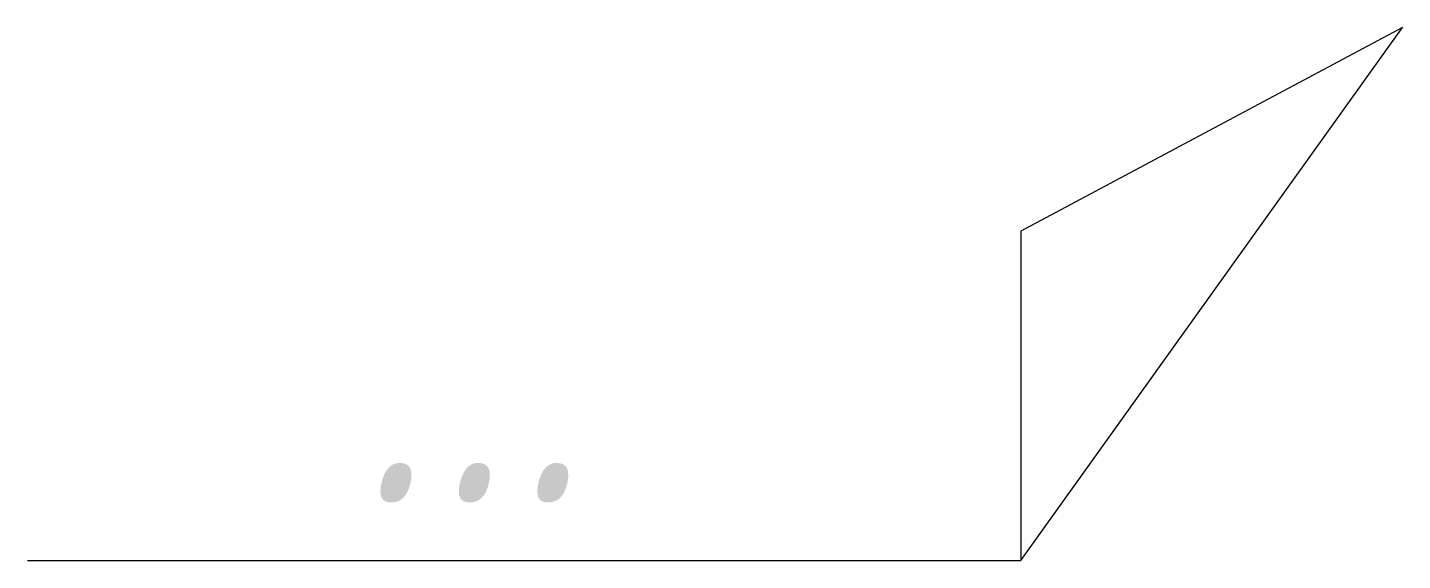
# Model space of a CAD drawing. Extents: x -8.87 to 0, y -3.44 to 0.
import ezdxf
from ezdxf.enums import TextEntityAlignment as Align

# ---------------------------------------------------------------- set-up
doc = ezdxf.new("R2010")
doc.units = 0
doc.header["$LTSCALE"] = 0.2
doc.styles.add('NLCS-ISO', font='NLCS-ISO.ttf')

msp = doc.modelspace()

# ---------------------------------------------------------------- linework, layer by layer
for p, q in [((0, 0), (-2.4607, -1.3124)), ((-2.4607, -3.4351), (0, 0)), ((-2.4607, -1.3124), (-2.4607, -3.4351)), ((-8.8653, -3.4353), (-2.4607, -3.4351))]:
    msp.add_line(p, q)

# ---------------------------------------------------------------- texts
at = {"style": 'NLCS-ISO', "oblique": 13.5}
msp.add_attdef('...', text='...', height=1.8, dxfattribs=at).set_placement((-6.014, -2.1614), align=Align.MIDDLE)

doc.saveas('drawing.dxf')
